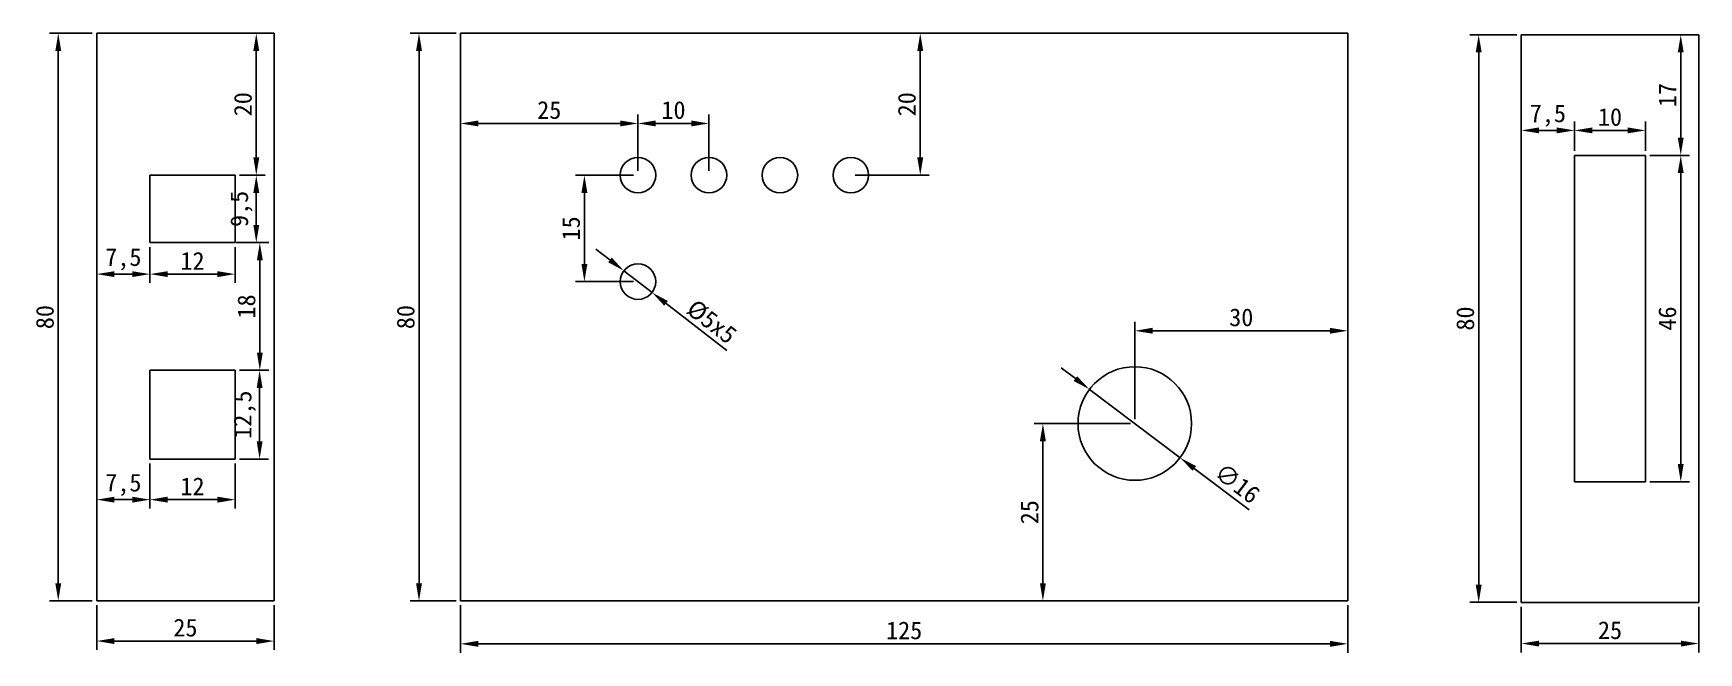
# Model space of a CAD drawing. Header units: millimetres. Extents: x 940 to 1174, y 993 to 1080.
import ezdxf

# ---------------------------------------------------------------- set-up
doc = ezdxf.new("R2010")
doc.units = ezdxf.units.MM
doc.styles.get("Standard").update_dxf_attribs({"font": ''})
doc.styles.get('Standard').set_extended_font_data('SimSun')
doc.dimstyles.new('Annotative', dxfattribs={"dimscale": 0, "dimtxt": 2.5, "dimasz": 2.5, "dimexe": 1.25, "dimexo": 0.625, "dimtad": 1, "dimtxsty": 'Standard', "dimcen": 2.5, "dimadec": 0, "dimazin": 0, "dimtfac": 1, "dimtmove": 0, "dimatfit": 3, "dimfxl": 1, "dimarcsym": 0})

# ---------------------------------------------------------------- blocks, each defined once
blk = doc.blocks.new('*D1')
at = {"color": 0, "lineweight": -2}
for p, q in [((1000, 999.38), (1000, 992.7)), ((1125, 999.38), (1125, 992.7)), ((1002.5, 993.95), (1122.5, 993.95))]:
    blk.add_line(p, q, dxfattribs=at)
at = {"color": 0}
for points in [[(1002.5, 994.37), (1002.5, 993.53), (1000, 993.95)], [(1122.5, 994.37), (1122.5, 993.53), (1125, 993.95)]]:
    blk.add_solid(points, dxfattribs=at)
at = {"layer": 'Defpoints', "color": 0}
for p in [(1000, 1000), (1125, 1000), (1125, 993.95)]:
    blk.add_point(p, dxfattribs=at)
at = {"color": 0, "insert": (1062.5, 995.83), "char_height": 2.5, "attachment_point": 5}
blk.add_mtext('125', dxfattribs=at)
blk = doc.blocks.new('*D2')
at = {"color": 0, "lineweight": -2}
for p, q in [((999.38, 1080), (992.9, 1080)), ((994.15, 1077.5), (994.15, 1002.5)), ((999.38, 1000), (992.9, 1000))]:
    blk.add_line(p, q, dxfattribs=at)
at = {"color": 0}
for points in [[(993.73, 1077.5), (994.57, 1077.5), (994.15, 1080)], [(993.73, 1002.5), (994.57, 1002.5), (994.15, 1000)]]:
    blk.add_solid(points, dxfattribs=at)
at = {"layer": 'Defpoints', "color": 0}
for p in [(1000, 1080), (994.15, 1000), (1000, 1000)]:
    blk.add_point(p, dxfattribs=at)
at = {"color": 0, "insert": (992.28, 1040), "char_height": 2.5, "attachment_point": 5, "rotation": 90}
blk.add_mtext('80', dxfattribs=at)
blk = doc.blocks.new('*D3')
at = {"color": 0, "lineweight": -2}
for p, q in [((1000, 1060.62), (1000, 1068.54)), ((1025, 1060.62), (1025, 1068.54)), ((1022.5, 1067.29), (1002.5, 1067.29))]:
    blk.add_line(p, q, dxfattribs=at)
at = {"color": 0}
for points in [[(1002.5, 1067.71), (1002.5, 1066.88), (1000, 1067.29)], [(1022.5, 1067.71), (1022.5, 1066.88), (1025, 1067.29)]]:
    blk.add_solid(points, dxfattribs=at)
at = {"layer": 'Defpoints', "color": 0}
for p in [(1000, 1067.29), (1000, 1060), (1025, 1060)]:
    blk.add_point(p, dxfattribs=at)
at = {"color": 0, "insert": (1012.5, 1069.17), "char_height": 2.5, "attachment_point": 5}
blk.add_mtext('25', dxfattribs=at)
blk = doc.blocks.new('*D4')
at = {"color": 0, "lineweight": -2}
for p, q in [((1025, 1060.62), (1025, 1068.54)), ((1035, 1060.62), (1035, 1068.54)), ((1032.5, 1067.29), (1027.5, 1067.29))]:
    blk.add_line(p, q, dxfattribs=at)
at = {"color": 0}
for points in [[(1027.5, 1067.71), (1027.5, 1066.88), (1025, 1067.29)], [(1032.5, 1067.71), (1032.5, 1066.88), (1035, 1067.29)]]:
    blk.add_solid(points, dxfattribs=at)
at = {"layer": 'Defpoints', "color": 0}
for p in [(1025, 1067.29), (1025, 1060), (1035, 1060)]:
    blk.add_point(p, dxfattribs=at)
at = {"color": 0, "insert": (1030, 1069.17), "char_height": 2.5, "attachment_point": 5}
blk.add_mtext('10', dxfattribs=at)
blk = doc.blocks.new('*D5')
at = {"color": 0, "lineweight": -2}
for p, q in [((1064.38, 1080), (1063.52, 1080)), ((1064.77, 1062.5), (1064.77, 1077.5)), ((1055.62, 1060), (1066.02, 1060))]:
    blk.add_line(p, q, dxfattribs=at)
at = {"color": 0}
for points in [[(1064.35, 1077.5), (1065.19, 1077.5), (1064.77, 1080)], [(1064.35, 1062.5), (1065.19, 1062.5), (1064.77, 1060)]]:
    blk.add_solid(points, dxfattribs=at)
at = {"layer": 'Defpoints', "color": 0}
for p in [(1064.77, 1080), (1065, 1080), (1055, 1060)]:
    blk.add_point(p, dxfattribs=at)
at = {"color": 0, "insert": (1062.89, 1070), "char_height": 2.5, "attachment_point": 5, "rotation": 90}
blk.add_mtext('20', dxfattribs=at)
blk = doc.blocks.new('*D6')
at = {"color": 0, "lineweight": -2}
for p, q in [((1095, 1025.62), (1095, 1039.32)), ((1097.5, 1038.07), (1122.5, 1038.07)), ((1125, 1025.62), (1125, 1039.32))]:
    blk.add_line(p, q, dxfattribs=at)
at = {"color": 0}
for points in [[(1097.5, 1038.49), (1097.5, 1037.66), (1095, 1038.07)], [(1122.5, 1038.49), (1122.5, 1037.66), (1125, 1038.07)]]:
    blk.add_solid(points, dxfattribs=at)
at = {"layer": 'Defpoints', "color": 0}
for p in [(1125, 1038.07), (1095, 1025), (1125, 1025)]:
    blk.add_point(p, dxfattribs=at)
at = {"color": 0, "insert": (1110, 1039.95), "char_height": 2.5, "attachment_point": 5}
blk.add_mtext('30', dxfattribs=at)
blk = doc.blocks.new('*D7')
at = {"color": 0, "lineweight": -2}
for p, q in [((1094.38, 1025), (1080.8, 1025)), ((1082.05, 1022.5), (1082.05, 1002.5)), ((1099.38, 1000), (1080.8, 1000))]:
    blk.add_line(p, q, dxfattribs=at)
at = {"color": 0}
for points in [[(1081.63, 1022.5), (1082.47, 1022.5), (1082.05, 1025)], [(1081.63, 1002.5), (1082.47, 1002.5), (1082.05, 1000)]]:
    blk.add_solid(points, dxfattribs=at)
at = {"layer": 'Defpoints', "color": 0}
for p in [(1095, 1025), (1082.05, 1000), (1100, 1000)]:
    blk.add_point(p, dxfattribs=at)
at = {"color": 0, "insert": (1080.18, 1012.5), "char_height": 2.5, "attachment_point": 5, "rotation": 90}
blk.add_mtext('25', dxfattribs=at)
blk = doc.blocks.new('*D8')
at = {"color": 0, "lineweight": -2}
for p, q in [((1086.62, 1031.33), (1084.63, 1032.84)), ((1088.62, 1029.82), (1101.38, 1020.18)), ((1111.12, 1012.82), (1103.38, 1018.67))]:
    blk.add_line(p, q, dxfattribs=at)
at = {"color": 0}
for points in [[(1086.87, 1031.66), (1086.37, 1031), (1088.62, 1029.82)], [(1103.63, 1019), (1103.13, 1018.34), (1101.38, 1020.18)]]:
    blk.add_solid(points, dxfattribs=at)
at = {"layer": 'Defpoints', "color": 0}
for p in [(1088.62, 1029.82), (1101.38, 1020.18)]:
    blk.add_point(p, dxfattribs=at)
at = {"color": 0, "insert": (1109.43, 1016.57), "char_height": 2.5, "attachment_point": 5, "rotation": 322.9329}
blk.add_mtext('∅16', dxfattribs=at)
blk = doc.blocks.new('*D9')
at = {"color": 0, "lineweight": -2}
for p, q in [((1024.38, 1060), (1016.2, 1060)), ((1017.45, 1057.5), (1017.45, 1047.5)), ((1024.38, 1045), (1016.2, 1045))]:
    blk.add_line(p, q, dxfattribs=at)
at = {"color": 0}
for points in [[(1017.04, 1057.5), (1017.87, 1057.5), (1017.45, 1060)], [(1017.04, 1047.5), (1017.87, 1047.5), (1017.45, 1045)]]:
    blk.add_solid(points, dxfattribs=at)
at = {"layer": 'Defpoints', "color": 0}
for p in [(1025, 1060), (1017.45, 1045), (1025, 1045)]:
    blk.add_point(p, dxfattribs=at)
at = {"color": 0, "insert": (1015.58, 1052.5), "char_height": 2.5, "attachment_point": 5, "rotation": 90}
blk.add_mtext('15', dxfattribs=at)
blk = doc.blocks.new('*D10')
at = {"color": 0, "lineweight": -2}
for p, q in [((948.74, 999.38), (948.74, 993.09)), ((973.74, 999.38), (973.74, 993.09)), ((951.24, 994.34), (971.24, 994.34))]:
    blk.add_line(p, q, dxfattribs=at)
at = {"color": 0}
for points in [[(951.24, 994.76), (951.24, 993.92), (948.74, 994.34)], [(971.24, 994.76), (971.24, 993.92), (973.74, 994.34)]]:
    blk.add_solid(points, dxfattribs=at)
at = {"layer": 'Defpoints', "color": 0}
for p in [(948.74, 1000), (973.74, 1000), (973.74, 994.34)]:
    blk.add_point(p, dxfattribs=at)
at = {"color": 0, "insert": (961.24, 996.22), "char_height": 2.5, "attachment_point": 5}
blk.add_mtext('25', dxfattribs=at)
blk = doc.blocks.new('*D11')
at = {"color": 0, "lineweight": -2}
for p, q in [((948.12, 1080), (942.07, 1080)), ((943.32, 1077.5), (943.32, 1002.5)), ((948.12, 1000), (942.07, 1000))]:
    blk.add_line(p, q, dxfattribs=at)
at = {"color": 0}
for points in [[(942.91, 1077.5), (943.74, 1077.5), (943.32, 1080)], [(942.91, 1002.5), (943.74, 1002.5), (943.32, 1000)]]:
    blk.add_solid(points, dxfattribs=at)
at = {"layer": 'Defpoints', "color": 0}
for p in [(948.74, 1080), (943.32, 1000), (948.74, 1000)]:
    blk.add_point(p, dxfattribs=at)
at = {"color": 0, "insert": (941.45, 1040), "char_height": 2.5, "attachment_point": 5, "rotation": 90}
blk.add_mtext('80', dxfattribs=at)
blk = doc.blocks.new('*D12')
at = {"color": 0, "lineweight": -2}
for p, q in [((956.24, 1049.88), (956.24, 1044.81)), ((968.24, 1049.88), (968.24, 1044.81)), ((958.74, 1046.06), (965.74, 1046.06))]:
    blk.add_line(p, q, dxfattribs=at)
at = {"color": 0}
for points in [[(958.74, 1046.47), (958.74, 1045.64), (956.24, 1046.06)], [(965.74, 1046.47), (965.74, 1045.64), (968.24, 1046.06)]]:
    blk.add_solid(points, dxfattribs=at)
at = {"layer": 'Defpoints', "color": 0}
for p in [(956.24, 1050.5), (968.24, 1050.5), (968.24, 1046.06)]:
    blk.add_point(p, dxfattribs=at)
at = {"color": 0, "insert": (962.24, 1047.93), "char_height": 2.5, "attachment_point": 5}
blk.add_mtext('12', dxfattribs=at)
blk = doc.blocks.new('*D13')
at = {"color": 0, "lineweight": -2}
for p, q in [((968.87, 1080), (972.47, 1080)), ((971.22, 1062.5), (971.22, 1077.5)), ((968.87, 1060), (972.47, 1060))]:
    blk.add_line(p, q, dxfattribs=at)
at = {"color": 0}
for points in [[(970.81, 1077.5), (971.64, 1077.5), (971.22, 1080)], [(970.81, 1062.5), (971.64, 1062.5), (971.22, 1060)]]:
    blk.add_solid(points, dxfattribs=at)
at = {"layer": 'Defpoints', "color": 0}
for p in [(968.24, 1080), (971.22, 1080), (968.24, 1060)]:
    blk.add_point(p, dxfattribs=at)
at = {"color": 0, "insert": (969.35, 1070), "char_height": 2.5, "attachment_point": 5, "rotation": 90}
blk.add_mtext('20', dxfattribs=at)
blk = doc.blocks.new('*D14')
at = {"color": 0, "lineweight": -2}
for p, q in [((968.87, 1060), (972.47, 1060)), ((971.22, 1057.5), (971.22, 1053)), ((968.87, 1050.5), (972.47, 1050.5))]:
    blk.add_line(p, q, dxfattribs=at)
at = {"color": 0}
for points in [[(970.81, 1057.5), (971.64, 1057.5), (971.22, 1060)], [(970.81, 1053), (971.64, 1053), (971.22, 1050.5)]]:
    blk.add_solid(points, dxfattribs=at)
at = {"layer": 'Defpoints', "color": 0}
for p in [(968.24, 1060), (968.24, 1050.5), (971.22, 1050.5)]:
    blk.add_point(p, dxfattribs=at)
at = {"color": 0, "insert": (969.14, 1055.25), "char_height": 2.5, "attachment_point": 5, "rotation": 90}
blk.add_mtext('9,5', dxfattribs=at)
blk = doc.blocks.new('*D15')
at = {"color": 0, "lineweight": -2}
for p, q in [((948.74, 1050.38), (948.74, 1044.81)), ((956.24, 1049.88), (956.24, 1044.81)), ((953.74, 1046.06), (951.24, 1046.06))]:
    blk.add_line(p, q, dxfattribs=at)
at = {"color": 0}
for points in [[(951.24, 1046.47), (951.24, 1045.64), (948.74, 1046.06)], [(953.74, 1046.47), (953.74, 1045.64), (956.24, 1046.06)]]:
    blk.add_solid(points, dxfattribs=at)
at = {"layer": 'Defpoints', "color": 0}
for p in [(948.74, 1051), (956.24, 1050.5), (948.74, 1046.06)]:
    blk.add_point(p, dxfattribs=at)
at = {"color": 0, "insert": (952.49, 1048.14), "char_height": 2.5, "attachment_point": 5}
blk.add_mtext('7,5', dxfattribs=at)
blk = doc.blocks.new('*D16')
at = {"color": 0, "lineweight": -2}
for p, q in [((948.74, 1019.38), (948.74, 1013.02)), ((956.24, 1019.38), (956.24, 1013.02)), ((953.74, 1014.27), (951.24, 1014.27))]:
    blk.add_line(p, q, dxfattribs=at)
at = {"color": 0}
for points in [[(951.24, 1014.69), (951.24, 1013.85), (948.74, 1014.27)], [(953.74, 1014.69), (953.74, 1013.85), (956.24, 1014.27)]]:
    blk.add_solid(points, dxfattribs=at)
at = {"layer": 'Defpoints', "color": 0}
for p in [(948.74, 1020), (956.24, 1020), (948.74, 1014.27)]:
    blk.add_point(p, dxfattribs=at)
at = {"color": 0, "insert": (952.49, 1016.35), "char_height": 2.5, "attachment_point": 5}
blk.add_mtext('7,5', dxfattribs=at)
blk = doc.blocks.new('*D17')
at = {"color": 0, "lineweight": -2}
for p, q in [((956.24, 1019.38), (956.24, 1013.02)), ((968.24, 1019.38), (968.24, 1013.02)), ((958.74, 1014.27), (965.74, 1014.27))]:
    blk.add_line(p, q, dxfattribs=at)
at = {"color": 0}
for points in [[(958.74, 1014.69), (958.74, 1013.85), (956.24, 1014.27)], [(965.74, 1014.69), (965.74, 1013.85), (968.24, 1014.27)]]:
    blk.add_solid(points, dxfattribs=at)
at = {"layer": 'Defpoints', "color": 0}
for p in [(956.24, 1020), (968.24, 1020), (968.24, 1014.27)]:
    blk.add_point(p, dxfattribs=at)
at = {"color": 0, "insert": (962.24, 1016.15), "char_height": 2.5, "attachment_point": 5}
blk.add_mtext('12', dxfattribs=at)
blk = doc.blocks.new('*D18')
at = {"color": 0, "lineweight": -2}
for p, q in [((968.37, 1050.5), (972.97, 1050.5)), ((971.72, 1035), (971.72, 1048)), ((968.87, 1032.5), (972.97, 1032.5))]:
    blk.add_line(p, q, dxfattribs=at)
at = {"color": 0}
for points in [[(971.31, 1048), (972.14, 1048), (971.72, 1050.5)], [(971.31, 1035), (972.14, 1035), (971.72, 1032.5)]]:
    blk.add_solid(points, dxfattribs=at)
at = {"layer": 'Defpoints', "color": 0}
for p in [(967.74, 1050.5), (971.72, 1050.5), (968.24, 1032.5)]:
    blk.add_point(p, dxfattribs=at)
at = {"color": 0, "insert": (969.85, 1041.5), "char_height": 2.5, "attachment_point": 5, "rotation": 90}
blk.add_mtext('18', dxfattribs=at)
blk = doc.blocks.new('*D19')
at = {"color": 0, "lineweight": -2}
for p, q in [((968.87, 1032.5), (972.94, 1032.5)), ((971.69, 1030), (971.69, 1022.5)), ((968.87, 1020), (972.94, 1020))]:
    blk.add_line(p, q, dxfattribs=at)
at = {"color": 0}
for points in [[(971.28, 1030), (972.11, 1030), (971.69, 1032.5)], [(971.28, 1022.5), (972.11, 1022.5), (971.69, 1020)]]:
    blk.add_solid(points, dxfattribs=at)
at = {"layer": 'Defpoints', "color": 0}
for p in [(968.24, 1032.5), (968.24, 1020), (971.69, 1020)]:
    blk.add_point(p, dxfattribs=at)
at = {"color": 0, "insert": (969.61, 1026.25), "char_height": 2.5, "attachment_point": 5, "rotation": 90}
blk.add_mtext('12,5', dxfattribs=at)
blk = doc.blocks.new('*D20')
at = {"color": 0, "lineweight": -2}
for p, q in [((1149.45, 999.17), (1149.45, 992.74)), ((1174.45, 999.17), (1174.45, 992.74)), ((1151.95, 993.99), (1171.95, 993.99))]:
    blk.add_line(p, q, dxfattribs=at)
at = {"color": 0}
for points in [[(1151.95, 994.4), (1151.95, 993.57), (1149.45, 993.99)], [(1171.95, 994.4), (1171.95, 993.57), (1174.45, 993.99)]]:
    blk.add_solid(points, dxfattribs=at)
at = {"layer": 'Defpoints', "color": 0}
for p in [(1149.45, 999.8), (1174.45, 999.8), (1174.45, 993.99)]:
    blk.add_point(p, dxfattribs=at)
at = {"color": 0, "insert": (1161.95, 995.86), "char_height": 2.5, "attachment_point": 5}
blk.add_mtext('25', dxfattribs=at)
blk = doc.blocks.new('*D21')
at = {"color": 0, "lineweight": -2}
for p, q in [((1148.82, 1079.8), (1142.2, 1079.8)), ((1143.45, 1002.3), (1143.45, 1077.3)), ((1148.82, 999.8), (1142.2, 999.8))]:
    blk.add_line(p, q, dxfattribs=at)
at = {"color": 0}
for points in [[(1143.03, 1077.3), (1143.87, 1077.3), (1143.45, 1079.8)], [(1143.03, 1002.3), (1143.87, 1002.3), (1143.45, 999.8)]]:
    blk.add_solid(points, dxfattribs=at)
at = {"layer": 'Defpoints', "color": 0}
for p in [(1143.45, 1079.8), (1149.45, 1079.8), (1149.45, 999.8)]:
    blk.add_point(p, dxfattribs=at)
at = {"color": 0, "insert": (1141.57, 1039.8), "char_height": 2.5, "attachment_point": 5, "rotation": 90}
blk.add_mtext('80', dxfattribs=at)
blk = doc.blocks.new('*D22')
at = {"color": 0, "lineweight": -2}
for p, q in [((1149.45, 1063.42), (1149.45, 1067.56)), ((1154.45, 1066.31), (1151.95, 1066.31)), ((1156.95, 1063.42), (1156.95, 1067.56))]:
    blk.add_line(p, q, dxfattribs=at)
at = {"color": 0}
for points in [[(1151.95, 1066.73), (1151.95, 1065.9), (1149.45, 1066.31)], [(1154.45, 1066.73), (1154.45, 1065.9), (1156.95, 1066.31)]]:
    blk.add_solid(points, dxfattribs=at)
at = {"layer": 'Defpoints', "color": 0}
for p in [(1149.45, 1066.31), (1149.45, 1062.8), (1156.95, 1062.8)]:
    blk.add_point(p, dxfattribs=at)
at = {"color": 0, "insert": (1153.2, 1068.4), "char_height": 2.5, "attachment_point": 5}
blk.add_mtext('7,5', dxfattribs=at)
blk = doc.blocks.new('*D23')
at = {"color": 0, "lineweight": -2}
for p, q in [((1156.95, 1063.42), (1156.95, 1067.56)), ((1164.45, 1066.31), (1159.45, 1066.31)), ((1166.95, 1063.42), (1166.95, 1067.56))]:
    blk.add_line(p, q, dxfattribs=at)
at = {"color": 0}
for points in [[(1159.45, 1066.73), (1159.45, 1065.9), (1156.95, 1066.31)], [(1164.45, 1066.73), (1164.45, 1065.9), (1166.95, 1066.31)]]:
    blk.add_solid(points, dxfattribs=at)
at = {"layer": 'Defpoints', "color": 0}
for p in [(1156.95, 1066.31), (1156.95, 1062.8), (1166.95, 1062.8)]:
    blk.add_point(p, dxfattribs=at)
at = {"color": 0, "insert": (1161.95, 1068.19), "char_height": 2.5, "attachment_point": 5}
blk.add_mtext('10', dxfattribs=at)
blk = doc.blocks.new('*D24')
at = {"color": 0, "lineweight": -2}
for p, q in [((1167.57, 1079.8), (1173.17, 1079.8)), ((1171.92, 1065.3), (1171.92, 1077.3)), ((1167.57, 1062.8), (1173.17, 1062.8))]:
    blk.add_line(p, q, dxfattribs=at)
at = {"color": 0}
for points in [[(1171.5, 1077.3), (1172.33, 1077.3), (1171.92, 1079.8)], [(1171.5, 1065.3), (1172.33, 1065.3), (1171.92, 1062.8)]]:
    blk.add_solid(points, dxfattribs=at)
at = {"layer": 'Defpoints', "color": 0}
for p in [(1166.95, 1079.8), (1171.92, 1079.8), (1166.95, 1062.8)]:
    blk.add_point(p, dxfattribs=at)
at = {"color": 0, "insert": (1170.04, 1071.3), "char_height": 2.5, "attachment_point": 5, "rotation": 90}
blk.add_mtext('17', dxfattribs=at)
blk = doc.blocks.new('*D25')
at = {"color": 0, "lineweight": -2}
for p, q in [((1167.57, 1062.8), (1173.17, 1062.8)), ((1171.92, 1019.3), (1171.92, 1060.3)), ((1167.57, 1016.8), (1173.17, 1016.8))]:
    blk.add_line(p, q, dxfattribs=at)
at = {"color": 0}
for points in [[(1171.5, 1060.3), (1172.33, 1060.3), (1171.92, 1062.8)], [(1171.5, 1019.3), (1172.33, 1019.3), (1171.92, 1016.8)]]:
    blk.add_solid(points, dxfattribs=at)
at = {"layer": 'Defpoints', "color": 0}
for p in [(1166.95, 1062.8), (1171.92, 1062.8), (1166.95, 1016.8)]:
    blk.add_point(p, dxfattribs=at)
at = {"color": 0, "insert": (1170.04, 1039.8), "char_height": 2.5, "attachment_point": 5, "rotation": 90}
blk.add_mtext('46', dxfattribs=at)
blk = doc.blocks.new('*D27')
at = {"color": 0, "lineweight": -2}
for p, q in [((1021.05, 1048.06), (1019.07, 1049.59)), ((1023.02, 1046.53), (1026.98, 1043.47)), ((1037.54, 1035.29), (1028.95, 1041.94))]:
    blk.add_line(p, q, dxfattribs=at)
at = {"color": 0}
for points in [[(1021.3, 1048.39), (1020.79, 1047.73), (1023.02, 1046.53)], [(1029.21, 1042.27), (1028.7, 1041.61), (1026.98, 1043.47)]]:
    blk.add_solid(points, dxfattribs=at)
at = {"layer": 'Defpoints', "color": 0}
for p in [(1023.02, 1046.53), (1026.98, 1043.47)]:
    blk.add_point(p, dxfattribs=at)
at = {"color": 0, "insert": (1035.38, 1039.33), "char_height": 2.5, "attachment_point": 5, "rotation": 322.2627}
blk.add_mtext('%%c5x5', dxfattribs=at)

msp = doc.modelspace()

# ---------------------------------------------------------------- linework, layer by layer
for p, q in [((948.743, 1080), (973.743, 1080)), ((948.743, 1080), (948.743, 1000)), ((973.743, 1080), (973.743, 1000)), ((1000, 1080), (1125, 1080)), ((1000, 1000), (1000, 1080)), ((1125, 1000), (1125, 1080)), ((1149.446, 1079.799), (1174.446, 1079.799)), ((1149.446, 999.799), (1149.446, 1079.799)), ((1174.446, 999.799), (1174.446, 1079.799)), ((1156.946, 1062.799), (1166.946, 1062.799)), ((1156.946, 1016.799), (1156.946, 1062.799)), ((1166.946, 1016.799), (1166.946, 1062.799)), ((956.243, 1060), (968.243, 1060)), ((956.243, 1060), (956.243, 1050.5)), ((968.243, 1060), (968.243, 1050.5)), ((956.243, 1050.5), (968.243, 1050.5)), ((956.243, 1020), (956.243, 1032.5)), ((956.243, 1032.5), (968.243, 1032.5)), ((968.243, 1020), (968.243, 1032.5)), ((956.243, 1020), (968.243, 1020)), ((1156.946, 1016.799), (1166.946, 1016.799)), ((948.743, 1000), (973.743, 1000)), ((1000, 1000), (1125, 1000)), ((1149.446, 999.799), (1174.446, 999.799))]:
    msp.add_line(p, q)
for centre, radius in [((1025, 1060), 2.5), ((1035, 1060), 2.5), ((1045, 1060), 2.5), ((1055, 1060), 2.5), ((1025, 1045), 2.5), ((1095, 1025), 8)]:
    msp.add_circle(centre, radius)

# ---------------------------------------------------------------- dimensions: what is measured, and where the dimension line sits
for base, p1, p2, picture, middle in [((943.322, 1000), (948.743, 1080), (948.743, 1000), '*D11', (941.447, 1040)), ((994.151, 1000), (1000, 1080), (1000, 1000), '*D2', (992.276, 1040)), ((1064.769, 1080), (1055, 1060), (1065, 1080), '*D5', (1062.894, 1070)), ((1143.449, 1079.799), (1149.446, 999.799), (1149.446, 1079.799), '*D21', (1141.574, 1039.799)), ((1171.916, 1079.799), (1166.946, 1062.799), (1166.946, 1079.799), '*D24', (1170.041, 1071.299)), ((1171.916, 1062.799), (1166.946, 1016.799), (1166.946, 1062.799), '*D25', (1170.041, 1039.799)), ((971.223, 1050.5), (968.243, 1060), (968.243, 1050.5), '*D14', (969.14, 1055.25)), ((1017.455, 1045), (1025, 1060), (1025, 1045), '*D9', (1015.58, 1052.5)), ((971.723, 1050.5), (968.243, 1032.5), (967.743, 1050.5), '*D18', (969.848, 1041.5)), ((971.692, 1020), (968.243, 1032.5), (968.243, 1020), '*D19', (969.609, 1026.25)), ((1082.051, 1000), (1095, 1025), (1100, 1000), '*D7', (1080.176, 1012.5))]:
    dim = msp.add_linear_dim(base=base, p1=p1, p2=p2, angle=90, dimstyle='Annotative')
    dim.commit()
    dim.dimension.update_dxf_attribs({"geometry": picture, "text_midpoint": middle})
for p1, p2, distance, picture, middle in [((968.243, 1060), (968.243, 1080), -2.98, '*D13', (969.348, 1070)), ((1025, 1060), (1000, 1060), -7.294, '*D3', (1012.5, 1069.169)), ((1035, 1060), (1025, 1060), -7.294, '*D4', (1030, 1069.169))]:
    dim = msp.add_aligned_dim(p1=p1, p2=p2, distance=distance, dimstyle='Annotative')
    dim.commit()
    dim.dimension.update_dxf_attribs({"geometry": picture, "text_midpoint": middle})
for base, p1, p2, picture, middle in [((1149.446, 1066.314), (1156.946, 1062.799), (1149.446, 1062.799), '*D22', (1153.196, 1068.397)), ((1156.946, 1066.314), (1166.946, 1062.799), (1156.946, 1062.799), '*D23', (1161.946, 1068.189)), ((948.743, 1046.056), (956.243, 1050.5), (948.743, 1051), '*D15', (952.493, 1048.139)), ((968.243, 1046.056), (956.243, 1050.5), (968.243, 1050.5), '*D12', (962.243, 1047.931)), ((1125, 1038.074), (1095, 1025), (1125, 1025), '*D6', (1110, 1039.949)), ((948.743, 1014.272), (956.243, 1020), (948.743, 1020), '*D16', (952.493, 1016.355)), ((968.243, 1014.272), (956.243, 1020), (968.243, 1020), '*D17', (962.243, 1016.147)), ((973.743, 994.34), (948.743, 1000), (973.743, 1000), '*D10', (961.243, 996.215)), ((1125, 993.951), (1000, 1000), (1125, 1000), '*D1', (1062.5, 995.826)), ((1174.446, 993.986), (1149.446, 999.799), (1174.446, 999.799), '*D20', (1161.946, 995.861))]:
    dim = msp.add_linear_dim(base=base, p1=p1, p2=p2, dimstyle='Annotative')
    dim.commit()
    dim.dimension.update_dxf_attribs({"geometry": picture, "text_midpoint": middle})
dim = msp.add_diameter_dim_2p(p1=(1023.023, 1046.53), p2=(1026.977, 1043.47), text='%%c5x5', dimstyle='Annotative')
dim.commit()
dim.dimension.update_dxf_attribs({"geometry": '*D27', "text_midpoint": (1035.385, 1039.334)})
dim = msp.add_diameter_dim_2p(p1=(1088.617, 1029.822), p2=(1101.383, 1020.178), dimstyle='Annotative')
dim.commit()
dim.dimension.update_dxf_attribs({"geometry": '*D8', "text_midpoint": (1109.434, 1016.567)})

doc.saveas('drawing.dxf')
